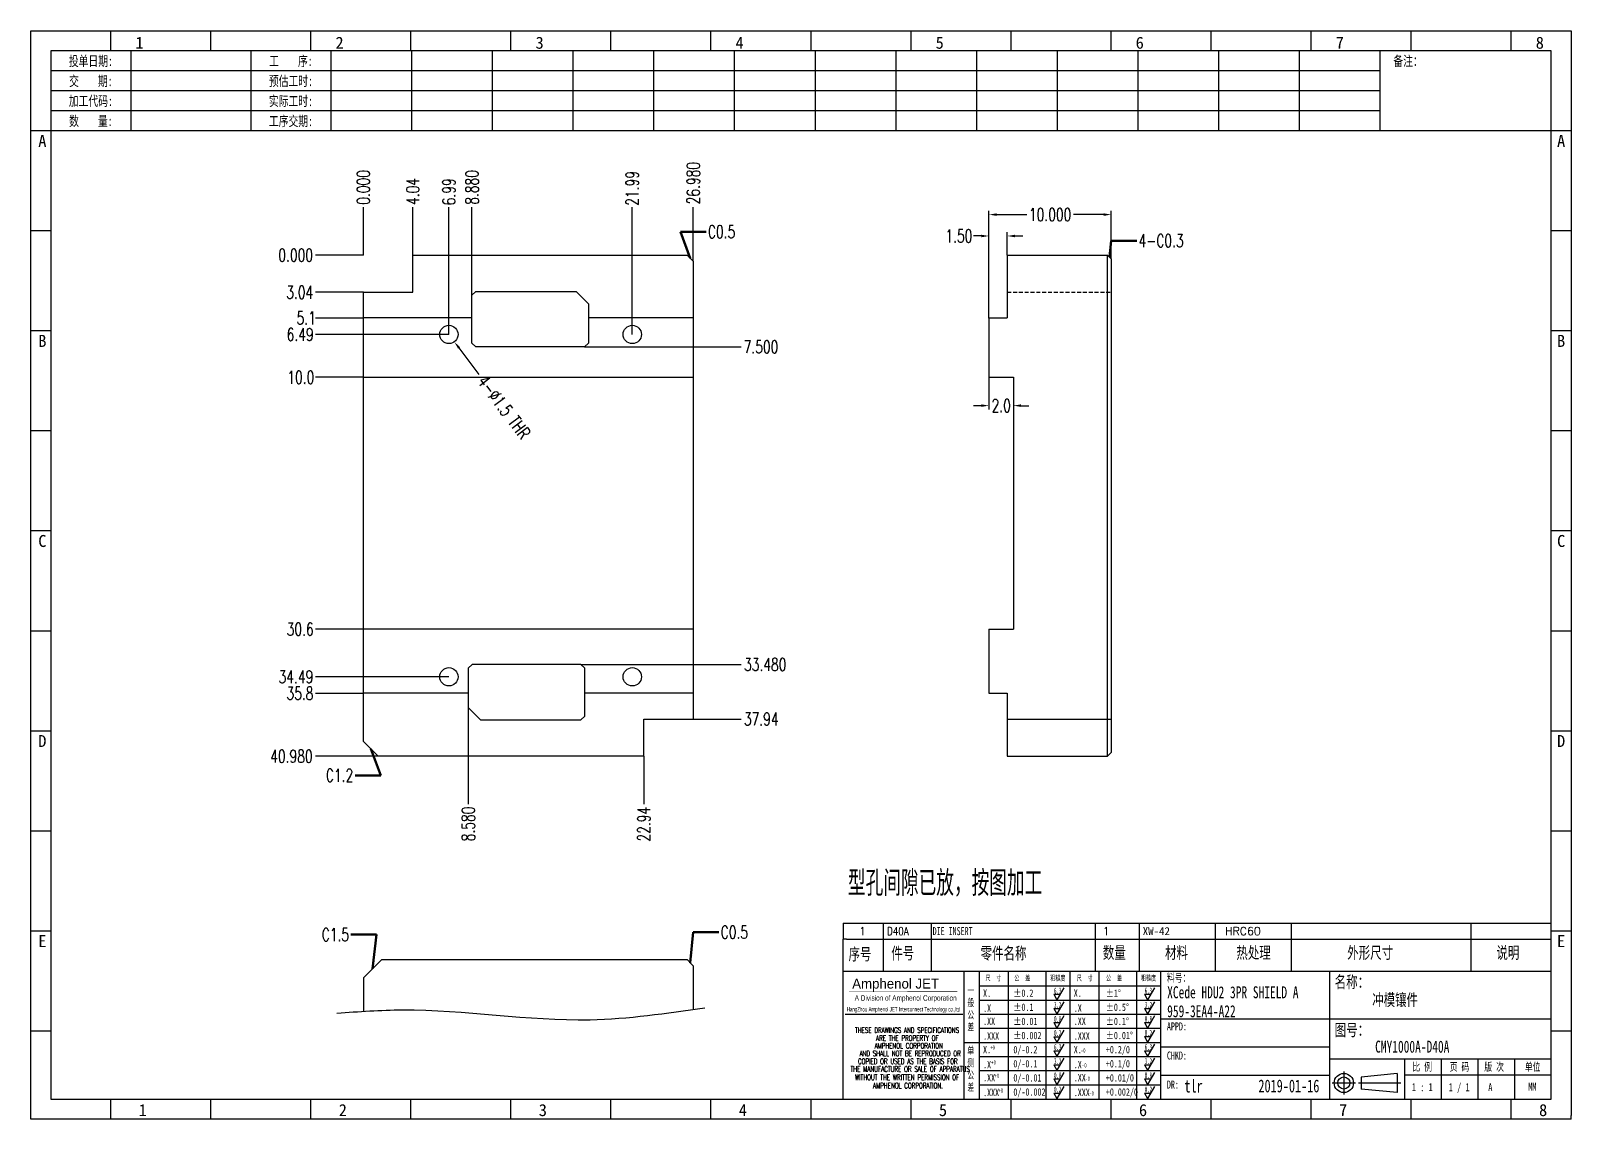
# Model space of a CAD drawing. Header units: millimetres. Extents: x -2852 to 5627, y -2271 to 1849.
# Drawn here: x -28 to 98, y 21.5 to 110.5 of the extents above; entities that cross this region are included whole.
import ezdxf
from ezdxf.enums import TextEntityAlignment as Align

# ---------------------------------------------------------------- set-up
doc = ezdxf.new("R2010")
doc.units = ezdxf.units.MM
doc.header["$PDSIZE"] = 3
doc.linetypes.add('DASHED2', pattern=[9.525, 6.35, -3.175])
for name, color, linetype in [('1', 7, 'Continuous'), ('11', 4, 'DASHED2'), ('41', 1, 'Continuous'), ('D03', 7, 'Continuous')]:
    doc.layers.add(name, color=color, linetype=linetype)
doc.styles.add('CH', font='仿宋_GB2312_0.ttf')
doc.styles.add('jet01', font='simplex.shx', dxfattribs={"width": 0.7, "bigfont": 'hztxt.shx'})
doc.styles.add('jet02', font='simplex.shx', dxfattribs={"width": 0.7})
doc.styles.add('SIMPLEX', font='SIMPLEX')
doc.styles.get("Standard").update_dxf_attribs({"font": '仿宋_GB2312_0.ttf', "width": 0.7})
doc.styles.add('TEXTSTYLE_1', font='TRIUMB.TTF')
doc.styles.add('TEXTSTYLE_2', font='TRIUM.TTF')
doc.styles.add('tk', font='', dxfattribs={"width": 0.7})
doc.styles.add('tk 2', font='仿宋_GB2312_0.ttf', dxfattribs={"width": 0.65})
doc.styles.add('tk 4', font='simplex.shx', dxfattribs={"width": 0.65, "bigfont": 'bigfont.shx'})
doc.styles.get('tk').set_extended_font_data('NSimSun')
doc.dimstyles.new('jet02', dxfattribs={"dimtxt": 3.5, "dimasz": 2.1, "dimexe": 1, "dimexo": 0, "dimgap": 0.5, "dimtad": 0, "dimtoh": 1, "dimdec": 3, "dimzin": 9, "dimdsep": 46, "dimtxsty": 'jet02', "dimcen": 0, "dimclrt": 256, "dimazin": 2, "dimtfac": 1, "dimtdec": 3, "dimtofl": 0, "dimtmove": 0, "dimatfit": 1, "dimfxl": 0, "dimarcsym": 0})

# ---------------------------------------------------------------- blocks, each defined once
blk = doc.blocks.new('A3-N')
at = {"layer": '1', "color": 1}
for p, q in [((0, 0), (0, 296.73)), ((0, 296.73), (420, 296.73)), ((21.82, 291.27), (21.82, 296.73)), ((49.09, 291.27), (49.09, 296.73)), ((76.36, 291.27), (76.36, 296.73)), ((103.64, 291.27), (103.64, 296.73)), ((103.64, 291.27), (103.64, 296.73)), ((103.64, 291.27), (103.64, 296.73)), ((130.91, 291.27), (130.91, 296.73)), ((158.18, 291.27), (158.18, 296.73)), ((185.45, 291.27), (185.45, 296.73)), ((212.73, 291.27), (212.73, 296.73)), ((240, 291.27), (240, 296.73)), ((267.27, 291.27), (267.27, 296.73)), ((294.55, 291.27), (294.55, 296.73)), ((321.82, 291.27), (321.82, 296.73)), ((349.09, 291.27), (349.09, 296.73)), ((376.36, 291.27), (376.36, 296.73)), ((403.64, 291.27), (403.64, 296.73)), ((420, 296.73), (420, 1)), ((5.45, 269.45), (0, 269.45)), ((420, 269.45), (414.55, 269.45)), ((5.45, 242.18), (0, 242.18)), ((420, 242.18), (414.55, 242.18)), ((5.45, 214.91), (0, 214.91)), ((420, 214.91), (414.55, 214.91)), ((5.45, 187.64), (0, 187.64)), ((420, 187.64), (414.55, 187.64)), ((5.45, 160.36), (0, 160.36)), ((420, 160.36), (414.55, 160.36)), ((5.45, 133.09), (0, 133.09)), ((420, 133.09), (414.55, 133.09)), ((5.45, 105.82), (0, 105.82)), ((420, 105.82), (414.55, 105.82)), ((5.45, 78.55), (0, 78.55)), ((420, 78.55), (414.55, 78.55)), ((5.45, 51.27), (0, 51.27)), ((420, 51.27), (414.55, 51.27)), ((222.45, 49.09), (221.45, 49.09)), ((221.45, 49.09), (221.45, 40.36)), ((222.45, 49.09), (414.55, 49.09)), ((232.36, 49.09), (232.36, 40.36)), ((245.45, 49.09), (245.45, 40.36)), ((290.18, 49.09), (290.18, 40.36)), ((302.18, 49.09), (302.18, 40.36)), ((322.91, 49.09), (322.91, 40.36)), ((343.64, 49.09), (343.64, 40.36)), ((392.73, 40.36), (392.73, 49.09)), ((258.55, 40.36), (258.55, 5.44)), ((266.45, 40.36), (266.45, 5.44)), ((276.78, 40.36), (276.78, 5.45)), ((291.18, 40.36), (291.18, 5.45)), ((301.51, 40.37), (301.51, 5.46)), ((308.01, 40.36), (308.01, 5.45)), ((354.09, 40.36), (354.09, 5.45)), ((308.01, 32.39), (258.55, 32.39)), ((308.01, 28.54), (258.55, 28.54)), ((414.55, 27.27), (308.01, 27.27)), ((5.45, 24), (0, 24)), ((308.01, 24.69), (258.55, 24.69)), ((420, 24), (414.55, 24)), ((308.01, 16.99), (258.55, 16.99)), ((354.09, 19.63), (308.01, 19.63)), ((308.01, 13.14), (258.55, 13.14)), ((414.55, 16.36), (354.09, 16.36)), ((374.55, 16.36), (374.55, 5.45)), ((384.55, 16.36), (384.55, 5.45)), ((394.55, 16.36), (394.55, 5.45)), ((404.55, 16.36), (404.55, 5.45)), ((308.01, 9.29), (258.55, 9.29)), ((308.01, 11.99), (354.09, 11.99)), ((372.51, 12.49), (362.69, 11.5)), ((362.69, 11.5), (362.69, 8.23)), ((372.51, 12.49), (372.51, 7.25)), ((414.55, 12), (374.55, 12)), ((21.82, 0), (21.82, 5.45)), ((49.09, 0), (49.09, 5.45)), ((76.36, 0), (76.36, 5.45)), ((103.64, 0), (103.64, 5.45)), ((130.91, 0), (130.91, 5.45)), ((158.18, 0), (158.18, 5.45)), ((185.45, 0), (185.45, 5.45)), ((212.73, 0), (212.73, 5.45)), ((240, 0), (240, 5.45)), ((267.27, 0), (267.27, 5.45)), ((294.55, 0), (294.55, 5.45)), ((321.82, 0), (321.82, 5.45)), ((349.09, 0), (349.09, 5.45)), ((372.51, 7.25), (362.69, 8.23)), ((376.36, 0), (376.36, 5.45)), ((403.64, 0), (403.64, 5.45)), ((1, 0), (0, 0)), ((420, 0), (1, 0)), ((420, 0), (420, 1))]:
    blk.add_line(p, q, dxfattribs=at)
at = {"layer": '1'}
for p, q in [((414.55, 278.18), (414.55, 284.73)), ((221.45, 40.36), (221.45, 5.45)), ((221.45, 40.36), (414.55, 40.36)), ((221.45, 40.36), (414.55, 40.36)), ((254.41, 40.36), (254.41, 5.45)), ((283.28, 40.36), (283.28, 5.45)), ((308.01, 36.24), (258.55, 36.24)), ((222.08, 28.67), (254.12, 28.67)), ((308.01, 20.84), (254.41, 20.84))]:
    blk.add_line(p, q, dxfattribs=at)
at = {"layer": '1', "color": 1, "ltscale": 0.05}
for p, q in [((278.93, 34.04), (279.79, 32.56)), ((278.93, 34.04), (280.65, 34.04)), ((281.68, 35.84), (279.79, 32.56)), ((303.66, 34.05), (304.52, 32.56)), ((303.66, 34.05), (305.38, 34.05)), ((306.41, 35.84), (304.52, 32.56)), ((278.93, 30.19), (279.79, 28.71)), ((278.93, 30.19), (280.65, 30.19)), ((281.68, 31.99), (279.79, 28.71)), ((303.66, 30.2), (305.38, 30.2)), ((303.66, 30.2), (304.52, 28.71)), ((306.41, 31.99), (304.52, 28.71)), ((278.93, 26.34), (279.79, 24.86)), ((278.93, 26.34), (280.65, 26.34)), ((281.68, 28.14), (279.79, 24.86)), ((303.66, 26.35), (304.52, 24.86)), ((303.66, 26.35), (305.38, 26.35)), ((306.41, 28.14), (304.52, 24.86)), ((278.93, 22.49), (280.65, 22.49)), ((278.93, 22.49), (279.79, 21.01)), ((281.68, 24.29), (279.79, 21.01)), ((303.66, 22.5), (305.38, 22.5)), ((303.66, 22.5), (304.52, 21.01)), ((306.41, 24.29), (304.52, 21.01)), ((278.93, 18.66), (279.79, 17.17)), ((278.93, 18.66), (280.65, 18.66)), ((281.68, 20.45), (279.79, 17.17)), ((303.66, 18.66), (304.52, 17.18)), ((303.66, 18.66), (305.38, 18.66)), ((306.41, 20.46), (304.52, 17.18)), ((278.93, 14.81), (280.65, 14.81)), ((278.93, 14.81), (279.79, 13.32)), ((281.68, 16.6), (279.79, 13.32)), ((281.68, 12.75), (279.79, 9.47)), ((303.66, 14.81), (305.38, 14.81)), ((303.66, 14.81), (304.52, 13.33)), ((306.41, 16.61), (304.52, 13.33)), ((306.41, 12.76), (304.52, 9.48)), ((278.93, 10.96), (279.79, 9.47)), ((278.93, 10.96), (280.65, 10.96)), ((281.68, 8.9), (279.79, 5.62)), ((303.66, 10.96), (304.52, 9.48)), ((303.66, 10.96), (305.38, 10.96)), ((306.41, 8.91), (304.52, 5.63)), ((278.93, 7.11), (279.79, 5.62)), ((278.93, 7.11), (280.65, 7.11)), ((303.66, 7.11), (305.38, 7.11)), ((303.66, 7.11), (304.52, 5.63))]:
    blk.add_line(p, q, dxfattribs=at)
at = {"layer": '1', "color": 1, "ltscale": 0.1}
for p, q in [((358.01, 13.02), (358.01, 6.71)), ((354.86, 9.87), (361.17, 9.87)), ((362.03, 9.87), (373.54, 9.87))]:
    blk.add_line(p, q, dxfattribs=at)
at = {"layer": '1'}
blk.add_lwpolyline([(221.45, 5.45), (414.55, 5.45), (414.55, 291.27), (5.45, 291.27), (5.45, 5.45), (414.55, 5.45)], dxfattribs=at)
at = {"layer": '1', "color": 7, "linetype": 'Continuous', "const_width": 0.123}
blk.add_lwpolyline([(223.11, 34.74), (252.6, 34.76)], dxfattribs=at)
at = {"layer": '1', "color": 1}
for radius in [2.62, 1.64]:
    blk.add_circle((358.01, 9.87), radius, dxfattribs=at)
at = {"layer": '41'}
for p, q in [((27.27, 291.27), (27.27, 269.45)), ((60, 291.27), (60, 269.45)), ((81.82, 291.27), (81.82, 269.45)), ((103.82, 291.27), (103.82, 269.45)), ((125.82, 291.27), (125.82, 269.45)), ((147.82, 291.27), (147.82, 269.45)), ((169.82, 291.27), (169.82, 269.45)), ((191.82, 291.27), (191.82, 269.45)), ((213.82, 291.27), (213.82, 269.45)), ((235.82, 291.27), (235.82, 269.45)), ((257.82, 291.27), (257.82, 269.45)), ((279.82, 291.27), (279.82, 269.45)), ((301.82, 291.27), (301.82, 269.45)), ((323.82, 291.27), (323.82, 269.45)), ((345.82, 291.27), (345.82, 269.45)), ((367.82, 291.27), (367.82, 269.45)), ((367.82, 285.82), (5.45, 285.82)), ((367.82, 280.36), (5.45, 280.36)), ((367.82, 274.91), (5.45, 274.91)), ((414.55, 269.45), (5.45, 269.45))]:
    blk.add_line(p, q, dxfattribs=at)
at = {"layer": '1', "color": 1}
for s, p in [('1', (29.64, 295.11)), ('2', (84.18, 295.11)), ('3', (138.73, 295.11)), ('4', (193.27, 295.11)), ('5', (247.82, 295.11)), ('6', (302.36, 295.11)), ('7', (356.91, 295.11)), ('8', (411.45, 295.11)), ('1', (30.53, 4.11)), ('2', (85.08, 4.11)), ('3', (139.62, 4.11)), ('4', (194.17, 4.11)), ('5', (248.72, 4.11)), ('6', (303.26, 4.11)), ('7', (357.81, 4.11)), ('8', (412.35, 4.11))]:
    blk.add_text(s, height=3.27, dxfattribs=at).set_placement(p, align=Align.TOP_CENTER)
at = {"layer": '1', "style": 'tk', "width": 0.7}
for s, p in [('投单日期:', (16.36, 288.55)), ('工    序:', (70.91, 288.55)), ('备注：', (375.51, 288.55)), ('交    期:', (16.36, 283.09)), ('预估工时:', (70.91, 283.09)), ('加工代码:', (16.36, 277.64)), ('实际工时:', (70.91, 277.64)), ('数    量:', (16.36, 272.18)), ('工序交期:', (70.91, 272.18))]:
    blk.add_text(s, height=2.727, dxfattribs=at).set_placement(p, align=Align.MIDDLE)
at = {"layer": '1', "color": 1}
for s, p in [('A', (2.04, 268.36)), ('B', (2.04, 213.82)), ('C', (2.04, 159.27)), ('D', (2.04, 104.73)), ('E', (2.04, 50.18))]:
    blk.add_text(s, height=3.27, dxfattribs=at).set_placement(p, align=Align.TOP_LEFT)
for s, p in [('A', (418.37, 268.36)), ('B', (418.37, 213.82)), ('C', (418.37, 159.27)), ('D', (418.37, 104.73)), ('E', (418.37, 50.18))]:
    blk.add_text(s, height=3.27, dxfattribs=at).set_placement(p, align=Align.TOP_RIGHT)
at = {"layer": '1', "color": 1, "style": 'tk 2', "width": 0.7}
for s, height, p in [('序号', 3.273, (222.96, 43.34)), ('件号', 3.273, (234.62, 43.61)), ('零件名称', 3.273, (258.97, 43.61)), ('数量', 3.273, (292.3, 43.78)), ('材料', 3.273, (309.27, 43.78)), ('热处理', 3.273, (328.71, 43.78)), ('外形尺寸', 3.273, (358.94, 43.78)), ('说明', 3.273, (399.61, 43.78)), ('料号：', 2.182, (309.77, 37.46)), ('名称：', 3.273, (355.52, 35.79)), ('图号：', 3.273, (355.52, 22.7)), ('比 例', 2.182, (376.69, 13.18)), ('页 码', 2.182, (386.85, 13.18)), ('版 次', 2.182, (396.31, 13.18)), ('单位', 2.182, (407.35, 13.18))]:
    blk.add_text(s, height=height, dxfattribs=at).set_placement(p)
at = {"layer": '1', "color": 7, "linetype": 'Continuous', "style": 'TEXTSTYLE_1'}
blk.add_text('Amphenol JET', height=2.7, dxfattribs=at).set_placement((223.96, 35.61))
at = {"layer": '1', "color": 7, "linetype": 'Continuous'}
for s, height, style, width, p in [('A Division of Amphenol Corporation', 1.5, 'TEXTSTYLE_2', 0.7, (224.64, 32.29)), ('HangZhou Amphenol JET Interconnect Technology co.,ltd ', 1.2, 'TEXTSTYLE_2', 0.6, (222.47, 29.36)), ('THESE DRAWINGS AND SPECIFICATIONS', 1.5, 'tk 4', 0.6, (224.73, 23.52)), ('ARE THE PROPERTY OF', 1.5, 'tk 4', 0.6, (230.45, 21.35)), ('AND SHALL NOT BE REPRODUCED OR', 1.5, 'tk 4', 0.6, (225.95, 17.17)), ('AMPHENOL CORPORATION', 1.5, 'tk 4', 0.6, (230.04, 19.27)), ('THE MANUFACTURE OR SALE OF APPARATUS', 1.5, 'tk 4', 0.6, (223.5, 12.92)), ('COPIED OR USED AS THE BASIS FOR', 1.5, 'tk 4', 0.6, (225.54, 15.02)), ('WITHOUT THE WRITTEN PERMISSION OF', 1.5, 'tk 4', 0.6, (224.73, 10.67)), ('AMPHENOL CORPORATION.', 1.5, 'tk 4', 0.6, (229.63, 8.4))]:
    blk.add_text(s, height=height, dxfattribs=dict(at, style=style, width=width)).set_placement(p)
at = {"layer": '1', "color": 1, "style": 'tk 2', "width": 0.7}
for s, p in [('X.', (259.64, 34.37)), ('%%P0.2', (267.9, 34.37)), ('X.', (284.37, 34.37)), ('%%P1%%D', (293.12, 34.37)), ('.X', (259.64, 30.28)), ('%%P0.1', (267.9, 30.52)), ('.X', (284.37, 30.28)), ('%%P0.5%%D', (293.12, 30.52)), ('.XX', (259.64, 26.71)), ('%%P0.01', (267.9, 26.67)), ('.XX', (284.37, 26.71)), ('%%P0.1%%D', (293.12, 26.67)), ('.XXX', (259.64, 22.68)), ('%%P0.002', (267.9, 22.82)), ('.XXX', (284.37, 22.68)), ('%%P0.01%%D', (293.12, 22.82)), ('X.', (259.64, 18.97)), ('0/-0.2', (267.9, 18.97)), ('X.', (284.37, 18.97)), ('+0.2/0', (293.12, 18.97)), ('.X', (259.64, 14.88)), ('0/-0.1', (267.9, 15.12)), ('.X', (284.37, 14.88)), ('+0.1/0', (293.12, 15.12)), ('.XX', (259.64, 11.31)), ('0/-0.01', (267.9, 11.27)), ('0/-0.002', (267.9, 7.42)), ('.XX', (284.37, 11.31)), ('+0.01/0', (293.12, 11.27)), ('+0.002/0', (293.12, 7.42)), ('.XXX', (259.64, 7.28)), ('.XXX', (284.37, 7.28))]:
    blk.add_text(s, height=2, dxfattribs=at).set_placement(p, align=Align.MIDDLE_LEFT)
at = {"layer": '1', "color": 1, "ltscale": 0.05, "style": 'tk 2', "width": 0.5}
for s, p in [('6.3', (279.01, 34.26)), ('6.3', (303.74, 34.27)), ('3.2', (279.01, 30.41)), ('3.2', (303.74, 30.42)), ('0.8', (279.01, 26.56)), ('0.8', (303.74, 26.57)), ('0.2', (279.01, 22.71)), ('0.2', (303.74, 22.72)), ('6.3', (279.01, 18.87)), ('6.3', (303.74, 18.88)), ('3.2', (279.01, 15.02)), ('0.8', (279.01, 11.17)), ('3.2', (303.74, 15.03)), ('0.8', (303.74, 11.18)), ('0.2', (279.01, 7.32)), ('0.2', (303.74, 7.33))]:
    blk.add_text(s, height=1.6, dxfattribs=at).set_placement(p)
at = {"layer": '1', "style": 'tk 2', "width": 0.7}
for s, p in [('APPD:', (309.77, 24.21)), ('CHKD:', (309.77, 16.27)), ('DR:', (309.77, 8.35))]:
    blk.add_text(s, height=2.182, dxfattribs=at).set_placement(p)
at = {"layer": '1', "color": 7, "style": 'tk 2', "width": 0.7}
blk.add_text('MM', height=2.182, dxfattribs=at).set_placement((408.31, 7.75))
at = {"layer": '1', "color": 1, "ltscale": 0.05, "char_height": 1.5, "width": 6.3627, "attachment_point": 1, "style": 'tk 2'}
for s, insert in [('尺  寸', (260.31, 39.25)), ('公  差', (268.17, 39.25)), ('粗糙度', (277.98, 39.25)), ('尺  寸', (285.2, 39.25)), ('公  差', (293.18, 39.25)), ('粗糙度', (302.71, 39.26))]:
    blk.add_mtext(s, dxfattribs=dict(at, insert=insert))
at = {"layer": '1', "ltscale": 0.05, "char_height": 2, "width": 2.5195, "attachment_point": 1, "style": 'tk 2'}
for s, insert in [('一般公差', (255.39, 36.11)), ('单侧公差', (255.39, 19.71))]:
    blk.add_mtext(s, dxfattribs=dict(at, insert=insert))
at = {"layer": '1', "color": 1, "ltscale": 0.05, "char_height": 1.2, "width": 5.1396, "attachment_point": 1, "line_spacing_factor": 0.8, "style": 'tk 2'}
for s, insert in [('+0', (261.58, 20.13)), ('-0', (286.31, 19.33)), ('+0', (261.88, 16.09)), ('-0', (286.61, 15.29)), ('+0', (262.79, 12.45)), ('+0', (263.87, 8.44)), ('-0', (287.51, 11.65)), ('-0', (288.59, 7.64))]:
    blk.add_mtext(s, dxfattribs=dict(at, insert=insert))
at = {"layer": '1', "style": 'tk 2', "width": 0.7}
for tag, p in [('PATR-NO1', (309.84, 32.96)), ('TITLE', (365.74, 30.9)), ('PATR-NO2', (309.84, 27.81)), ('DWG-NO:', (366.54, 18.14))]:
    blk.add_attdef(tag, p, '', height=3.27, dxfattribs=at)
at = {"layer": '1', "color": 1, "style": 'tk 2', "width": 0.7}
for tag, p in [('DRAW', (314.55, 7.27)), ('DATE', (334.72, 7.32))]:
    blk.add_attdef(tag, p, '', height=3.49, dxfattribs=at)
at = {"layer": '1', "style": 'tk 2', "width": 0.7}
for tag, p in [('SCALE', (376.55, 8.73)), ('SHEET', (386.6, 8.72)), ('REV', (397.38, 8.73))]:
    blk.add_attdef(tag, text='', height=2.18, dxfattribs=at).set_placement(p, align=Align.MIDDLE_LEFT)
blk = doc.blocks.new('FB3')
at = {"layer": '1', "color": 1}
for p, q in [((0, 4.36), (193.09, 4.36)), ((0, 4.36), (0, 0)), ((10.91, 4.36), (10.91, 0)), ((24, 4.36), (24, 0)), ((68.73, 4.36), (68.73, 0)), ((80.73, 4.36), (80.73, 0)), ((101.45, 4.36), (101.45, 0)), ((122.18, 4.36), (122.18, 0)), ((171.27, 0), (171.27, 4.36))]:
    blk.add_line(p, q, dxfattribs=at)
at = {"layer": '1'}
for tag, style, p in [('ITEM', 'SIMPLEX', (4.36, 2.18)), ('PARTNO', 'SIMPLEX', (12, 2.18)), ('QTY', 'SIMPLEX', (74.18, 2.18)), ('MATL', 'CH', (81.72, 2.18)), ('FINISH', 'SIMPLEX', (104.17, 2.18)), ('SPEC', 'SIMPLEX', (130.91, 2.18)), ('REMARK', 'SIMPLEX', (174.06, 2.18))]:
    blk.add_attdef(tag, text='', height=2.18, dxfattribs=dict(at, style=style)).set_placement(p, align=Align.MIDDLE_LEFT)
at = {"layer": '1', "style": 'tk', "width": 0.7}
blk.add_attdef('DIE', text='', height=2.18, dxfattribs=at).set_placement((24.43, 2.18), align=Align.MIDDLE_LEFT)
blk = doc.blocks.new('*D3721')
at = {"layer": '41', "ltscale": 0.05}
blk.add_line((914.44, -2360.31), (910.52, -2360.31), dxfattribs=at)
at = {"layer": 'Defpoints', "color": 0, "ltscale": 0.05}
for p in [(910.52, -2360.31), (914.44, -2360.31), (914.44, -2360.31)]:
    blk.add_point(p, dxfattribs=at)
at = {"layer": '41', "ltscale": 0.05, "insert": (908.9, -2360.31), "char_height": 1.05, "attachment_point": 5, "style": 'jet02'}
blk.add_mtext('0.000', dxfattribs=at)
blk = doc.blocks.new('*D3722')
at = {"layer": '41', "ltscale": 0.05}
blk.add_line((915.64, -2401.29), (910.52, -2401.29), dxfattribs=at)
at = {"layer": 'Defpoints', "color": 0, "ltscale": 0.05}
for p in [(914.44, -2360.31), (910.52, -2401.29), (915.64, -2401.29)]:
    blk.add_point(p, dxfattribs=at)
at = {"layer": '41', "ltscale": 0.05, "insert": (908.55, -2401.29), "char_height": 1.05, "attachment_point": 5, "style": 'jet02'}
blk.add_mtext('40.980', dxfattribs=at)
blk = doc.blocks.new('*D3723')
at = {"layer": '41', "ltscale": 0.05}
blk.add_line((914.44, -2396.15), (910.52, -2396.15), dxfattribs=at)
at = {"layer": 'Defpoints', "color": 0, "ltscale": 0.05}
for p in [(914.44, -2360.31), (910.52, -2396.15), (914.44, -2396.15)]:
    blk.add_point(p, dxfattribs=at)
at = {"layer": '41', "ltscale": 0.05, "insert": (909.25, -2396.15), "char_height": 1.05, "attachment_point": 5, "style": 'jet02'}
blk.add_mtext('35.8', dxfattribs=at)
blk = doc.blocks.new('*D3724')
at = {"layer": '41', "ltscale": 0.05}
blk.add_line((921.43, -2394.8), (910.52, -2394.8), dxfattribs=at)
at = {"layer": 'Defpoints', "color": 0, "ltscale": 0.05}
for p in [(914.44, -2360.31), (910.52, -2394.8), (921.43, -2394.8)]:
    blk.add_point(p, dxfattribs=at)
at = {"layer": '41', "ltscale": 0.05, "insert": (908.92, -2394.8), "char_height": 1.05, "attachment_point": 5, "style": 'jet02'}
blk.add_mtext('34.49', dxfattribs=at)
blk = doc.blocks.new('*D3725')
at = {"layer": '41', "ltscale": 0.05}
blk.add_line((914.44, -2390.9), (910.52, -2390.9), dxfattribs=at)
at = {"layer": 'Defpoints', "color": 0, "ltscale": 0.05}
for p in [(914.44, -2360.31), (910.52, -2390.9), (914.44, -2390.9)]:
    blk.add_point(p, dxfattribs=at)
at = {"layer": '41', "ltscale": 0.05, "insert": (909.27, -2390.9), "char_height": 1.05, "attachment_point": 5, "style": 'jet02'}
blk.add_mtext('30.6', dxfattribs=at)
blk = doc.blocks.new('*D3726')
at = {"layer": '41', "ltscale": 0.05}
blk.add_line((914.44, -2370.3), (910.52, -2370.3), dxfattribs=at)
at = {"layer": 'Defpoints', "color": 0, "ltscale": 0.05}
for p in [(914.44, -2360.31), (910.52, -2370.3), (914.44, -2370.3)]:
    blk.add_point(p, dxfattribs=at)
at = {"layer": '41', "ltscale": 0.05, "insert": (909.32, -2370.3), "char_height": 1.05, "attachment_point": 5, "style": 'jet02'}
blk.add_mtext('10.0', dxfattribs=at)
blk = doc.blocks.new('*D3727')
at = {"layer": '41', "ltscale": 0.05}
blk.add_line((921.43, -2366.8), (910.52, -2366.8), dxfattribs=at)
at = {"layer": 'Defpoints', "color": 0, "ltscale": 0.05}
for p in [(914.44, -2360.31), (910.52, -2366.8), (921.43, -2366.8)]:
    blk.add_point(p, dxfattribs=at)
at = {"layer": '41', "ltscale": 0.05, "insert": (909.27, -2366.8), "char_height": 1.05, "attachment_point": 5, "style": 'jet02'}
blk.add_mtext('6.49', dxfattribs=at)
blk = doc.blocks.new('*D3728')
at = {"layer": '41', "ltscale": 0.05}
blk.add_line((914.44, -2365.45), (910.52, -2365.45), dxfattribs=at)
at = {"layer": 'Defpoints', "color": 0, "ltscale": 0.05}
for p in [(914.44, -2360.31), (910.52, -2365.45), (914.44, -2365.45)]:
    blk.add_point(p, dxfattribs=at)
at = {"layer": '41', "ltscale": 0.05, "insert": (909.76, -2365.45), "char_height": 1.05, "attachment_point": 5, "style": 'jet02'}
blk.add_mtext('5.1', dxfattribs=at)
blk = doc.blocks.new('*D3729')
at = {"layer": '41', "ltscale": 0.05}
blk.add_line((914.44, -2363.35), (910.52, -2363.35), dxfattribs=at)
at = {"layer": 'Defpoints', "color": 0, "ltscale": 0.05}
for p in [(914.44, -2360.31), (910.52, -2363.35), (914.44, -2363.35)]:
    blk.add_point(p, dxfattribs=at)
at = {"layer": '41', "ltscale": 0.05, "insert": (909.23, -2363.35), "char_height": 1.05, "attachment_point": 5, "style": 'jet02'}
blk.add_mtext('3.04', dxfattribs=at)
blk = doc.blocks.new('*D3730')
at = {"layer": '41', "ltscale": 0.05}
blk.add_line((941.42, -2398.25), (945.34, -2398.25), dxfattribs=at)
at = {"layer": 'Defpoints', "color": 0, "ltscale": 0.05}
for p in [(914.44, -2360.31), (941.42, -2398.25), (945.34, -2398.25)]:
    blk.add_point(p, dxfattribs=at)
at = {"layer": '41', "ltscale": 0.05, "insert": (946.98, -2398.25), "char_height": 1.05, "attachment_point": 5, "style": 'jet02'}
blk.add_mtext('37.94', dxfattribs=at)
blk = doc.blocks.new('*D3731')
at = {"layer": '41', "ltscale": 0.05}
blk.add_line((914.44, -2360.31), (914.44, -2356.39), dxfattribs=at)
at = {"layer": 'Defpoints', "color": 0, "ltscale": 0.05}
for p in [(914.44, -2356.39), (914.44, -2360.31), (914.44, -2360.31)]:
    blk.add_point(p, dxfattribs=at)
at = {"layer": '41', "ltscale": 0.05, "insert": (914.44, -2354.77), "char_height": 1.05, "attachment_point": 5, "rotation": 90, "style": 'jet02'}
blk.add_mtext('0.000', dxfattribs=at)
blk = doc.blocks.new('*D3732')
at = {"layer": '41', "ltscale": 0.05}
blk.add_line((918.48, -2360.31), (918.48, -2356.39), dxfattribs=at)
at = {"layer": 'Defpoints', "color": 0, "ltscale": 0.05}
for p in [(918.48, -2356.39), (914.44, -2360.31), (918.48, -2360.31)]:
    blk.add_point(p, dxfattribs=at)
at = {"layer": '41', "ltscale": 0.05, "insert": (918.48, -2355.1), "char_height": 1.05, "attachment_point": 5, "rotation": 90, "style": 'jet02'}
blk.add_mtext('4.04', dxfattribs=at)
blk = doc.blocks.new('*D3733')
at = {"layer": '41', "ltscale": 0.05}
blk.add_line((921.43, -2366.8), (921.43, -2356.39), dxfattribs=at)
at = {"layer": 'Defpoints', "color": 0, "ltscale": 0.05}
for p in [(921.43, -2356.39), (914.44, -2360.31), (921.43, -2366.8)]:
    blk.add_point(p, dxfattribs=at)
at = {"layer": '41', "ltscale": 0.05, "insert": (921.43, -2355.13), "char_height": 1.05, "attachment_point": 5, "rotation": 90, "style": 'jet02'}
blk.add_mtext('6.99', dxfattribs=at)
blk = doc.blocks.new('*D3734')
at = {"layer": '41', "ltscale": 0.05}
blk.add_line((923.32, -2363.59), (923.32, -2356.39), dxfattribs=at)
at = {"layer": 'Defpoints', "color": 0, "ltscale": 0.05}
for p in [(923.32, -2356.39), (914.44, -2360.31), (923.32, -2363.59)]:
    blk.add_point(p, dxfattribs=at)
at = {"layer": '41', "ltscale": 0.05, "insert": (923.32, -2354.77), "char_height": 1.05, "attachment_point": 5, "rotation": 90, "style": 'jet02'}
blk.add_mtext('8.880', dxfattribs=at)
blk = doc.blocks.new('*D3735')
at = {"layer": '41', "ltscale": 0.05}
blk.add_line((936.43, -2366.8), (936.43, -2356.39), dxfattribs=at)
at = {"layer": 'Defpoints', "color": 0, "ltscale": 0.05}
for p in [(936.43, -2356.39), (914.44, -2360.31), (936.43, -2366.8)]:
    blk.add_point(p, dxfattribs=at)
at = {"layer": '41', "ltscale": 0.05, "insert": (936.43, -2354.85), "char_height": 1.05, "attachment_point": 5, "rotation": 90, "style": 'jet02'}
blk.add_mtext('21.99', dxfattribs=at)
blk = doc.blocks.new('*D3736')
at = {"layer": '41', "ltscale": 0.05}
blk.add_line((941.42, -2360.81), (941.42, -2356.39), dxfattribs=at)
at = {"layer": 'Defpoints', "color": 0, "ltscale": 0.05}
for p in [(941.42, -2356.39), (914.44, -2360.31), (941.42, -2360.81)]:
    blk.add_point(p, dxfattribs=at)
at = {"layer": '41', "ltscale": 0.05, "insert": (941.42, -2354.42), "char_height": 1.05, "attachment_point": 5, "rotation": 90, "style": 'jet02'}
blk.add_mtext('26.980', dxfattribs=at)
blk = doc.blocks.new('*D3737')
at = {"layer": '41', "ltscale": 0.05}
blk.add_line((923.02, -2397.3), (923.02, -2405.21), dxfattribs=at)
at = {"layer": 'Defpoints', "color": 0, "ltscale": 0.05}
for p in [(914.44, -2360.31), (923.02, -2397.3), (923.02, -2405.21)]:
    blk.add_point(p, dxfattribs=at)
at = {"layer": '41', "ltscale": 0.05, "insert": (923.02, -2406.83), "char_height": 1.05, "attachment_point": 5, "rotation": 90, "style": 'jet02'}
blk.add_mtext('8.580', dxfattribs=at)
blk = doc.blocks.new('*D3738')
at = {"layer": '41', "ltscale": 0.05}
blk.add_line((937.38, -2401.29), (937.38, -2405.21), dxfattribs=at)
at = {"layer": 'Defpoints', "color": 0, "ltscale": 0.05}
for p in [(914.44, -2360.31), (937.38, -2401.29), (937.38, -2405.21)]:
    blk.add_point(p, dxfattribs=at)
at = {"layer": '41', "ltscale": 0.05, "insert": (937.38, -2406.85), "char_height": 1.05, "attachment_point": 5, "rotation": 90, "style": 'jet02'}
blk.add_mtext('22.94', dxfattribs=at)
blk = doc.blocks.new('*D3739')
at = {"layer": '41', "ltscale": 0.05}
blk.add_line((923.91, -2370.07), (922.26, -2367.9), dxfattribs=at)
blk.add_solid([(922.35, -2367.84), (922.18, -2367.96), (921.88, -2367.4)], dxfattribs=at)
at = {"layer": 'Defpoints', "color": 0, "ltscale": 0.05}
for p in [(920.98, -2366.2), (921.88, -2367.4)]:
    blk.add_point(p, dxfattribs=at)
at = {"layer": '41', "ltscale": 0.05, "insert": (925.94, -2372.76), "char_height": 1.05, "attachment_point": 5, "rotation": 307.105, "style": 'jet02'}
blk.add_mtext('4-∅1.5{\\C1; THR}', dxfattribs=at)
blk = doc.blocks.new('*D3740')
at = {"layer": '41', "ltscale": 0.05}
blk.add_line((932.23, -2393.79), (945.34, -2393.79), dxfattribs=at)
at = {"layer": 'Defpoints', "color": 0, "ltscale": 0.05}
for p in [(914.44, -2360.31), (932.23, -2393.79), (945.34, -2393.79)]:
    blk.add_point(p, dxfattribs=at)
at = {"layer": '41', "ltscale": 0.05, "insert": (947.31, -2393.79), "char_height": 1.05, "attachment_point": 5, "style": 'jet02'}
blk.add_mtext('33.480', dxfattribs=at)
blk = doc.blocks.new('*D3741')
at = {"layer": '41', "ltscale": 0.05}
blk.add_line((932.53, -2367.81), (945.34, -2367.81), dxfattribs=at)
at = {"layer": 'Defpoints', "color": 0, "ltscale": 0.05}
for p in [(914.44, -2360.31), (932.53, -2367.81), (945.34, -2367.81)]:
    blk.add_point(p, dxfattribs=at)
at = {"layer": '41', "ltscale": 0.05, "insert": (946.96, -2367.81), "char_height": 1.05, "attachment_point": 5, "style": 'jet02'}
blk.add_mtext('7.500', dxfattribs=at)
blk = doc.blocks.new('*D3742')
at = {"layer": '41', "ltscale": 0.05}
for p, q in [((965.61, -2365.45), (965.61, -2356.69)), ((966.24, -2356.99), (968.71, -2356.99)), ((974.98, -2356.99), (972.51, -2356.99)), ((975.61, -2360.61), (975.61, -2356.69))]:
    blk.add_line(p, q, dxfattribs=at)
for points in [[(966.24, -2356.89), (966.24, -2357.1), (965.61, -2356.99)], [(974.98, -2356.89), (974.98, -2357.1), (975.61, -2356.99)]]:
    blk.add_solid(points, dxfattribs=at)
at = {"layer": 'Defpoints', "color": 0, "ltscale": 0.05}
for p in [(975.61, -2356.99), (975.61, -2360.61), (965.61, -2365.45)]:
    blk.add_point(p, dxfattribs=at)
at = {"layer": '41', "ltscale": 0.05, "insert": (970.61, -2356.99), "char_height": 1.05, "attachment_point": 5, "style": 'jet02'}
blk.add_mtext('10.000', dxfattribs=at)
blk = doc.blocks.new('*D3743')
at = {"layer": '41', "ltscale": 0.05}
for p, q in [((965.61, -2365.45), (965.61, -2358.44)), ((967.11, -2360.31), (967.11, -2358.44)), ((964.98, -2358.74), (964.35, -2358.74)), ((967.74, -2358.74), (968.37, -2358.74))]:
    blk.add_line(p, q, dxfattribs=at)
for points in [[(964.98, -2358.64), (964.98, -2358.85), (965.61, -2358.74)], [(967.74, -2358.64), (967.74, -2358.85), (967.11, -2358.74)]]:
    blk.add_solid(points, dxfattribs=at)
at = {"layer": 'Defpoints', "color": 0, "ltscale": 0.05}
for p in [(965.61, -2358.74), (967.11, -2360.31), (965.61, -2365.45)]:
    blk.add_point(p, dxfattribs=at)
at = {"layer": '41', "ltscale": 0.05, "insert": (963.15, -2358.74), "char_height": 1.05, "attachment_point": 5, "style": 'jet02'}
blk.add_mtext('1.50', dxfattribs=at)
blk = doc.blocks.new('*D3744')
at = {"layer": '41', "ltscale": 0.05}
for p, q in [((965.61, -2370.3), (965.61, -2372.92)), ((967.61, -2370.3), (967.61, -2372.92)), ((964.98, -2372.62), (964.35, -2372.62)), ((968.24, -2372.62), (968.87, -2372.62))]:
    blk.add_line(p, q, dxfattribs=at)
for points in [[(964.98, -2372.51), (964.98, -2372.72), (965.61, -2372.62)], [(968.24, -2372.51), (968.24, -2372.72), (967.61, -2372.62)]]:
    blk.add_solid(points, dxfattribs=at)
at = {"layer": 'Defpoints', "color": 0, "ltscale": 0.05}
for p in [(965.61, -2370.3), (967.61, -2370.3), (965.61, -2372.62)]:
    blk.add_point(p, dxfattribs=at)
at = {"layer": '41', "ltscale": 0.05, "insert": (966.61, -2372.62), "char_height": 1.05, "attachment_point": 5, "style": 'jet02'}
blk.add_mtext('2.0', dxfattribs=at)

msp = doc.modelspace()

# ---------------------------------------------------------------- linework, layer by layer
at = {"layer": '1', "ltscale": 0.05}
for p, q in [((51.9005, 92.1218), (60.1005, 92.1218)), ((51.9005, 92.1218), (51.9005, 86.9818)), ((60.1005, 92.1218), (60.4005, 91.8218)), ((60.1005, 51.1418), (60.1005, 92.1218)), ((60.4005, 91.8218), (60.4005, 51.4418)), ((8.1125, 86.9818), (-0.7675, 86.9818)), ((26.2125, 86.9818), (17.6325, 86.9818)), ((50.4005, 86.9818), (50.4005, 82.1318)), ((50.4005, 86.9818), (51.9005, 86.9818)), ((-0.7675, 82.1318), (26.2125, 82.1318)), ((50.4005, 82.1318), (52.4005, 82.1318)), ((52.4005, 82.1318), (52.4005, 61.5318)), ((26.2125, 61.5318), (-0.7675, 61.5318)), ((50.4005, 61.5318), (52.4005, 61.5318)), ((50.4005, 61.5318), (50.4005, 56.2818)), ((7.8125, 56.2818), (-0.7675, 56.2818)), ((26.2125, 56.2818), (17.3325, 56.2818)), ((50.4005, 56.2818), (51.9005, 56.2818)), ((51.9005, 56.2818), (51.9005, 51.1418)), ((51.9005, 54.1818), (60.4005, 54.1818)), ((51.9005, 51.1418), (60.1005, 51.1418)), ((60.4005, 51.4418), (60.1005, 51.1418)), ((-0.7675, 33.0016), (0.7325, 34.5016)), ((0.7325, 34.5016), (25.7125, 34.5016)), ((25.7125, 34.5016), (26.2125, 34.0016)), ((-0.7675, 33.0016), (-0.7675, 30.2658)), ((26.2125, 34.0016), (26.2125, 30.442))]:
    msp.add_line(p, q, dxfattribs=at)
for centre in [(6.2225, 85.6318), (21.2225, 85.6318), (6.2225, 57.6318), (21.2225, 57.6318)]:
    msp.add_circle(centre, 0.75, dxfattribs=at)
msp.add_spline([(-2.9333, 30.1257), (2.4279, 30.3936), (17.768, 29.5899), (27.1501, 30.5722)], degree=3, dxfattribs=at)
at = {"layer": '11', "ltscale": 0.05}
msp.add_line((51.9005, 89.0818), (60.4005, 89.0818), dxfattribs=at)
at = {"layer": 'D03', "color": 2, "ltscale": 0.05}
for points in [[(-0.7675, 89.0818), (3.2725, 89.0818), (3.2725, 92.1218)], [(22.1725, 51.1418), (22.1725, 54.1818), (26.2125, 54.1818)]]:
    msp.add_lwpolyline(points, dxfattribs=at)
at = {"layer": 'D03', "ltscale": 0.05}
for points in [[(3.2725, 92.1218), (25.7125, 92.1218), (26.2125, 91.6218), (26.2125, 54.1818)], [(22.1725, 51.1418), (0.4325, 51.1418), (-0.7675, 52.3418), (-0.7675, 89.0818)]]:
    msp.add_lwpolyline(points, dxfattribs=at)
at = {"layer": 'D03', "color": 3, "ltscale": 0.05}
for points in [[(8.4184, 89.1418), (16.6267, 89.1418), (17.6325, 88.1359), (17.6325, 84.9277), (17.3267, 84.6218), (8.4184, 84.6218), (8.1125, 84.9277), (8.1125, 88.8359)], [(8.8184, 54.1218), (17.0267, 54.1218), (17.3325, 54.4277), (17.3325, 58.3359), (17.0267, 58.6418), (8.1184, 58.6418), (7.8125, 58.3359), (7.8125, 55.1277)]]:
    msp.add_lwpolyline(points, close=True, dxfattribs=at)

# ---------------------------------------------------------------- block references
at = {"layer": '1', "ltscale": 0.05, "xscale": 0.2999999999999545, "yscale": 0.2999999999999545, "zscale": 0.2999999999999545}
msp.add_blockref('A3-N', (-27.9741, 21.451), dxfattribs=at).add_auto_attribs({'DWG-NO:': 'CMY1000A-D40A', 'TITLE': '冲模镶件', 'REV': 'A', 'SHEET': '1 / 1', 'DRAW': 'tlr', 'DATE': '2019-01-16', 'PATR-NO1': 'XCede HDU2 3PR SHIELD A', 'PATR-NO2': '959-3EA4-A22', 'SCALE': '1 : 1'})
at = {"layer": '1', "ltscale": 0.05}
ref = msp.add_blockref('FB3', (38.4623, 36.1783), dxfattribs=dict(at, xscale=0.2999999999999545, yscale=0.2999999999999545, zscale=0.2999999999999545))
ref.add_attrib('PARTNO', 'D40A', dxfattribs={"height": 0.65455, "style": 'SIMPLEX', "width": 0.8}).set_placement((42.0623, 36.8328), align=Align.MIDDLE_LEFT)
ref.add_attrib('ITEM', '1', dxfattribs={"height": 0.6545, "style": 'SIMPLEX'}).set_placement((39.7714, 36.8328), align=Align.MIDDLE_LEFT)
ref.add_attrib('DIE', 'DIE INSERT', dxfattribs={"height": 0.65455, "style": 'tk', "width": 0.7}).set_placement((45.7913, 36.8328), align=Align.MIDDLE_LEFT)
ref.add_attrib('QTY', '1', dxfattribs={"height": 0.6545, "style": 'SIMPLEX'}).set_placement((59.7021, 36.8328), align=Align.MIDDLE_LEFT)
ref.add_attrib('MATL', 'XW-42', dxfattribs={"height": 0.65455, "style": 'CH'}).set_placement((62.9771, 36.8328), align=Align.MIDDLE_LEFT)
ref.add_attrib('FINISH', 'HRC60', dxfattribs={"height": 0.65455, "style": 'SIMPLEX'}).set_placement((69.7141, 36.8328), align=Align.MIDDLE_LEFT)

# ---------------------------------------------------------------- texts
at = {"layer": '1', "ltscale": 0.05, "style": 'jet01', "width": 0.7}
msp.add_text('型孔间隙已放，按图加工', height=2.064003, dxfattribs=at).set_placement((38.8685, 39.7152))
at = {"layer": '41', "ltscale": 0.05, "char_height": 1.05, "style": 'jet02'}
for s, insert, attachment_point in [('C0.5', (27.408, 94.0333), 4), ('4-C0.3', (62.6431, 93.3011), 4), ('C1.2', (-1.6008, 49.573), 6), ('C1.5', (-1.9383, 36.5488), 6), ('C0.5', (28.4583, 36.7433), 4)]:
    msp.add_mtext(s, dxfattribs=dict(at, insert=insert, attachment_point=attachment_point))

# ---------------------------------------------------------------- dimensions: what is measured, and where the dimension line sits
at = {"layer": '41', "ltscale": 0.05}
for feature_location, offset, dtype, origin, override, picture, middle, set_off in [((26.2125, 91.6218), (0, 4.4211), 1, (-0.7675, 92.1218), {"dimscale": 0.3, "dimtoh": 0, "dimzin": 1, "dimclrd": 256, "dimclre": 256, "dimadec": 3, "dimazin": 0, "dimatfit": 3, "dimlwd": 65535, "dimlwe": 65535}, '*D3736', (26.2125, 98.0129), (-915.2077, 2452.4298)), ((-0.7674890136, 92.1217975058), (0, 3.9211007418), 1, (-0.7674890136, 92.1217975058), {"dimscale": 0.3, "dimtoh": 0, "dimzin": 1, "dimclrd": 256, "dimclre": 256, "dimadec": 3, "dimazin": 0, "dimatfit": 3, "dimlwd": 65535, "dimlwe": 65535}, '*D3731', (-0.7674890136, 97.6628982476), (-915.2077048823, 2452.4298167741)), ((8.1125, 88.8359), (0, 7.207), 1, (-0.7675, 92.1218), {"dimscale": 0.3, "dimtoh": 0, "dimzin": 1, "dimclrd": 256, "dimclre": 256, "dimadec": 3, "dimazin": 0, "dimatfit": 3, "dimlwd": 65535, "dimlwe": 65535}, '*D3734', (8.1125, 97.6629), (-915.2077, 2452.4298)), ((21.2225, 85.6318), (0, 10.4111), 1, (-0.7675, 92.1218), {"dimscale": 0.3, "dimtoh": 0, "dimdec": 2, "dimzin": 1, "dimclrd": 256, "dimclre": 256, "dimazin": 0, "dimatfit": 3, "dimlwd": 65535, "dimlwe": 65535}, '*D3735', (21.2225, 97.5754), (-915.2077, 2452.4298)), ((3.2725, 92.1218), (0, 3.9211), 1, (-0.7675, 92.1218), {"dimscale": 0.3, "dimtoh": 0, "dimdec": 2, "dimzin": 1, "dimclrd": 256, "dimclre": 256, "dimazin": 0, "dimatfit": 3, "dimlwd": 65535, "dimlwe": 65535}, '*D3732', (3.2725, 97.3304), (-915.2077, 2452.4298)), ((6.2225, 85.6318), (0, 10.4111), 1, (-0.7675, 92.1218), {"dimscale": 0.3, "dimtoh": 0, "dimdec": 2, "dimzin": 1, "dimclrd": 256, "dimclre": 256, "dimazin": 0, "dimatfit": 3, "dimlwd": 65535, "dimlwe": 65535}, '*D3733', (6.2225, 97.2954), (-915.2077, 2452.4298)), ((0.4325, 51.1418), (-5.1211, 0), 0, (-0.7675, 92.1218), {"dimscale": 0.3, "dimtoh": 0, "dimzin": 1, "dimclrd": 256, "dimclre": 256, "dimadec": 3, "dimazin": 0, "dimatfit": 3, "dimlwd": 65535, "dimlwe": 65535}, '*D3722', (-6.6586, 51.1418), (-915.2077, 2452.4298)), ((-0.7674890136, 92.1217975058), (-3.9211007418, 0), 0, (-0.7674890136, 92.1217975058), {"dimscale": 0.3, "dimtoh": 0, "dimzin": 1, "dimclrd": 256, "dimclre": 256, "dimadec": 3, "dimazin": 0, "dimatfit": 3, "dimlwd": 65535, "dimlwe": 65535}, '*D3721', (-6.3085897553, 92.1217975058), (-915.2077048823, 2452.4298167741)), ((6.2225, 57.6318), (-10.9111, 0), 0, (-0.7675, 92.1218), {"dimscale": 0.3, "dimtoh": 0, "dimdec": 2, "dimzin": 1, "dimclrd": 256, "dimclre": 256, "dimazin": 0, "dimatfit": 3, "dimlwd": 65535, "dimlwe": 65535}, '*D3724', (-6.2911, 57.6318), (-915.2077, 2452.4298)), ((-0.7675, 89.0818), (-3.9211, 0), 0, (-0.7675, 92.1218), {"dimscale": 0.3, "dimtoh": 0, "dimdec": 2, "dimzin": 1, "dimclrd": 256, "dimclre": 256, "dimazin": 0, "dimatfit": 3, "dimlwd": 65535, "dimlwe": 65535}, '*D3729', (-5.9761, 89.0818), (-915.2077, 2452.4298)), ((-0.7675, 56.2818), (-3.9211, 0), 0, (-0.7675, 92.1218), {"dimscale": 0.3, "dimtoh": 0, "dimdec": 1, "dimzin": 1, "dimclrd": 256, "dimclre": 256, "dimadec": 1, "dimazin": 0, "dimatfit": 3, "dimlwd": 65535, "dimlwe": 65535}, '*D3723', (-5.9586, 56.2818), (-915.2077, 2452.4298)), ((-0.7675, 61.5318), (-3.9211, 0), 0, (-0.7675, 92.1218), {"dimscale": 0.3, "dimtoh": 0, "dimdec": 1, "dimzin": 1, "dimclrd": 256, "dimclre": 256, "dimadec": 1, "dimazin": 0, "dimatfit": 3, "dimlwd": 65535, "dimlwe": 65535}, '*D3725', (-5.9411, 61.5318), (-915.2077, 2452.4298)), ((6.2225, 85.6318), (-10.9111, 0), 0, (-0.7675, 92.1218), {"dimscale": 0.3, "dimtoh": 0, "dimdec": 2, "dimzin": 1, "dimclrd": 256, "dimclre": 256, "dimazin": 0, "dimatfit": 3, "dimlwd": 65535, "dimlwe": 65535}, '*D3727', (-5.9411, 85.6318), (-915.2077, 2452.4298)), ((-0.7675, 82.1318), (-3.9211, 0), 0, (-0.7675, 92.1218), {"dimscale": 0.3, "dimtoh": 0, "dimdec": 1, "dimzin": 1, "dimclrd": 256, "dimclre": 256, "dimadec": 1, "dimazin": 0, "dimatfit": 3, "dimlwd": 65535, "dimlwe": 65535}, '*D3726', (-5.8886, 82.1318), (-915.2077, 2452.4298)), ((-0.7675, 86.9818), (-3.9211, 0), 0, (-0.7675, 92.1218), {"dimscale": 0.3, "dimtoh": 0, "dimdec": 1, "dimzin": 1, "dimclrd": 256, "dimclre": 256, "dimadec": 1, "dimazin": 0, "dimatfit": 3, "dimlwd": 65535, "dimlwe": 65535}, '*D3728', (-5.4511, 86.9818), (-915.2077, 2452.4298)), ((26.2125, 54.1818), (3.9211, 0), 0, (-0.7675, 92.1218), {"dimscale": 0.3, "dimtoh": 0, "dimdec": 2, "dimzin": 1, "dimclrd": 256, "dimclre": 256, "dimazin": 0, "dimatfit": 3, "dimlwd": 65535, "dimlwe": 65535}, '*D3730', (31.7711, 54.1818), (-915.2077, 2452.4298)), ((7.8125, 55.1277), (0, -7.907), 1, (-0.7675, 92.1218), {"dimscale": 0.3, "dimtoh": 0, "dimzin": 1, "dimclrd": 256, "dimclre": 256, "dimadec": 3, "dimazin": 0, "dimatfit": 3, "dimlwd": 65535, "dimlwe": 65535}, '*D3737', (7.8125, 45.6007), (-915.2077, 2452.4298)), ((22.1725, 51.1418), (0, -3.9211), 1, (-0.7675, 92.1218), {"dimscale": 0.3, "dimtoh": 0, "dimdec": 2, "dimzin": 1, "dimclrd": 256, "dimclre": 256, "dimazin": 0, "dimatfit": 3, "dimlwd": 65535, "dimlwe": 65535}, '*D3738', (22.1725, 45.5832), (-915.2077, 2452.4298)), ((17.0267, 58.6418), (13.107, 0), 0, (-0.7675, 92.1218), {"dimscale": 0.3, "dimtoh": 0, "dimzin": 1, "dimclrd": 256, "dimclre": 256, "dimadec": 3, "dimazin": 0, "dimatfit": 3, "dimlwd": 65535, "dimlwe": 65535}, '*D3740', (32.1036, 58.6418), (-915.2077, 2452.4298)), ((17.3267, 84.6218), (12.807, 0), 0, (-0.7675, 92.1218), {"dimscale": 0.3, "dimtoh": 0, "dimzin": 1, "dimclrd": 256, "dimclre": 256, "dimadec": 3, "dimazin": 0, "dimatfit": 3, "dimlwd": 65535, "dimlwe": 65535}, '*D3741', (31.7536, 84.6218), (-915.2077, 2452.4298))]:
    dim = msp.add_ordinate_dim(feature_location=feature_location, offset=offset, dtype=dtype, origin=origin, dimstyle='jet02', override=override, dxfattribs=at)
    dim.commit()
    dim.dimension.update_dxf_attribs({"geometry": picture, "text_midpoint": middle, "insert": set_off})
for base, p1, p2, override, picture, middle in [((60.4005, 95.4388), (50.4005, 86.9818), (60.4005, 91.8218), {"dimscale": 0.3, "dimtoh": 0, "dimzin": 1, "dimclrd": 256, "dimclre": 256, "dimadec": 3, "dimazin": 0, "dimatfit": 3, "dimlwd": 65535, "dimlwe": 65535}, '*D3742', (55.4005, 95.4388)), ((50.4005, 93.6897), (51.9005, 92.1218), (50.4005, 86.9818), {"dimscale": 0.3, "dimtoh": 0, "dimdec": 2, "dimzin": 1, "dimclrd": 256, "dimclre": 256, "dimazin": 0, "dimatfit": 3, "dimlwd": 65535, "dimlwe": 65535}, '*D3743', (47.9405, 93.6897)), ((50.4005, 79.8111), (52.4005, 82.1318), (50.4005, 82.1318), {"dimscale": 0.3, "dimtoh": 0, "dimdec": 1, "dimzin": 1, "dimclrd": 256, "dimclre": 256, "dimadec": 1, "dimazin": 0, "dimatfit": 3, "dimlwd": 65535, "dimlwe": 65535}, '*D3744', (51.4005, 79.8111))]:
    dim = msp.add_linear_dim(base=base, p1=p1, p2=p2, dimstyle='jet02', override=override, dxfattribs=at)
    dim.commit()
    dim.dimension.update_dxf_attribs({"geometry": picture, "text_midpoint": middle, "insert": (-915.2077, 2452.4298)})
dim = msp.add_diameter_dim_2p(p1=(5.7701, 86.2299), p2=(6.675, 85.0336), text='4-<>{\\C1; THR}', dimstyle='jet02', override={"dimscale": 0.3, "dimtoh": 0, "dimdec": 1, "dimzin": 1, "dimclrd": 256, "dimclre": 256, "dimadec": 1, "dimazin": 0, "dimatfit": 3, "dimlwd": 65535, "dimlwe": 65535}, dxfattribs=at)
dim.commit()
dim.dimension.update_dxf_attribs({"geometry": '*D3739', "text_midpoint": (10.7333, 79.6685), "dimtype": 131, "insert": (-915.2077, 2452.4298)})

# ---------------------------------------------------------------- leaders
at = {"layer": '41', "ltscale": 0.05, "annotation_type": 0, "has_hookline": 1}
for points, override, hookline_direction, text_width in [([(25.9625, 91.8718), (25.158, 94.0333), (27.258, 94.0333)], {"dimscale": 0.3, "dimtoh": 0, "dimdec": 1, "dimzin": 1, "dimclrd": 256, "dimclre": 256, "dimadec": 1, "dimazin": 0, "dimatfit": 3, "dimlwd": 65535, "dimlwe": 65535}, 0, 2.275), ([(60.2505, 91.9718), (60.3931, 93.3011), (62.4931, 93.3011)], {"dimscale": 0.3, "dimtoh": 0, "dimdec": 2, "dimzin": 1, "dimclrd": 256, "dimclre": 256, "dimazin": 0, "dimatfit": 3, "dimlwd": 65535, "dimlwe": 65535}, 0, 3.885), ([(-0.1675, 51.7418), (0.6492, 49.573), (-1.4508, 49.573)], {"dimscale": 0.3, "dimtoh": 0, "dimdec": 1, "dimzin": 1, "dimclrd": 256, "dimclre": 256, "dimadec": 1, "dimazin": 0, "dimatfit": 3, "dimlwd": 65535, "dimlwe": 65535}, 1, 2.135), ([(-0.0175, 33.7516), (0.3117, 36.5488), (-1.7883, 36.5488)], {"dimscale": 0.3, "dimtoh": 0, "dimdec": 1, "dimzin": 1, "dimclrd": 256, "dimclre": 256, "dimadec": 1, "dimazin": 0, "dimatfit": 3, "dimlwd": 65535, "dimlwe": 65535}, 1, 2.135), ([(25.9625, 34.2516), (26.2083, 36.7433), (28.3083, 36.7433)], {"dimscale": 0.3, "dimtoh": 0, "dimdec": 1, "dimzin": 1, "dimclrd": 256, "dimclre": 256, "dimadec": 1, "dimazin": 0, "dimatfit": 3, "dimlwd": 65535, "dimlwe": 65535}, 0, 2.275)]:
    msp.add_leader(points, dimstyle='jet02', override=override, dxfattribs=dict(at, hookline_direction=hookline_direction, text_width=text_width))

doc.saveas('drawing.dxf')
